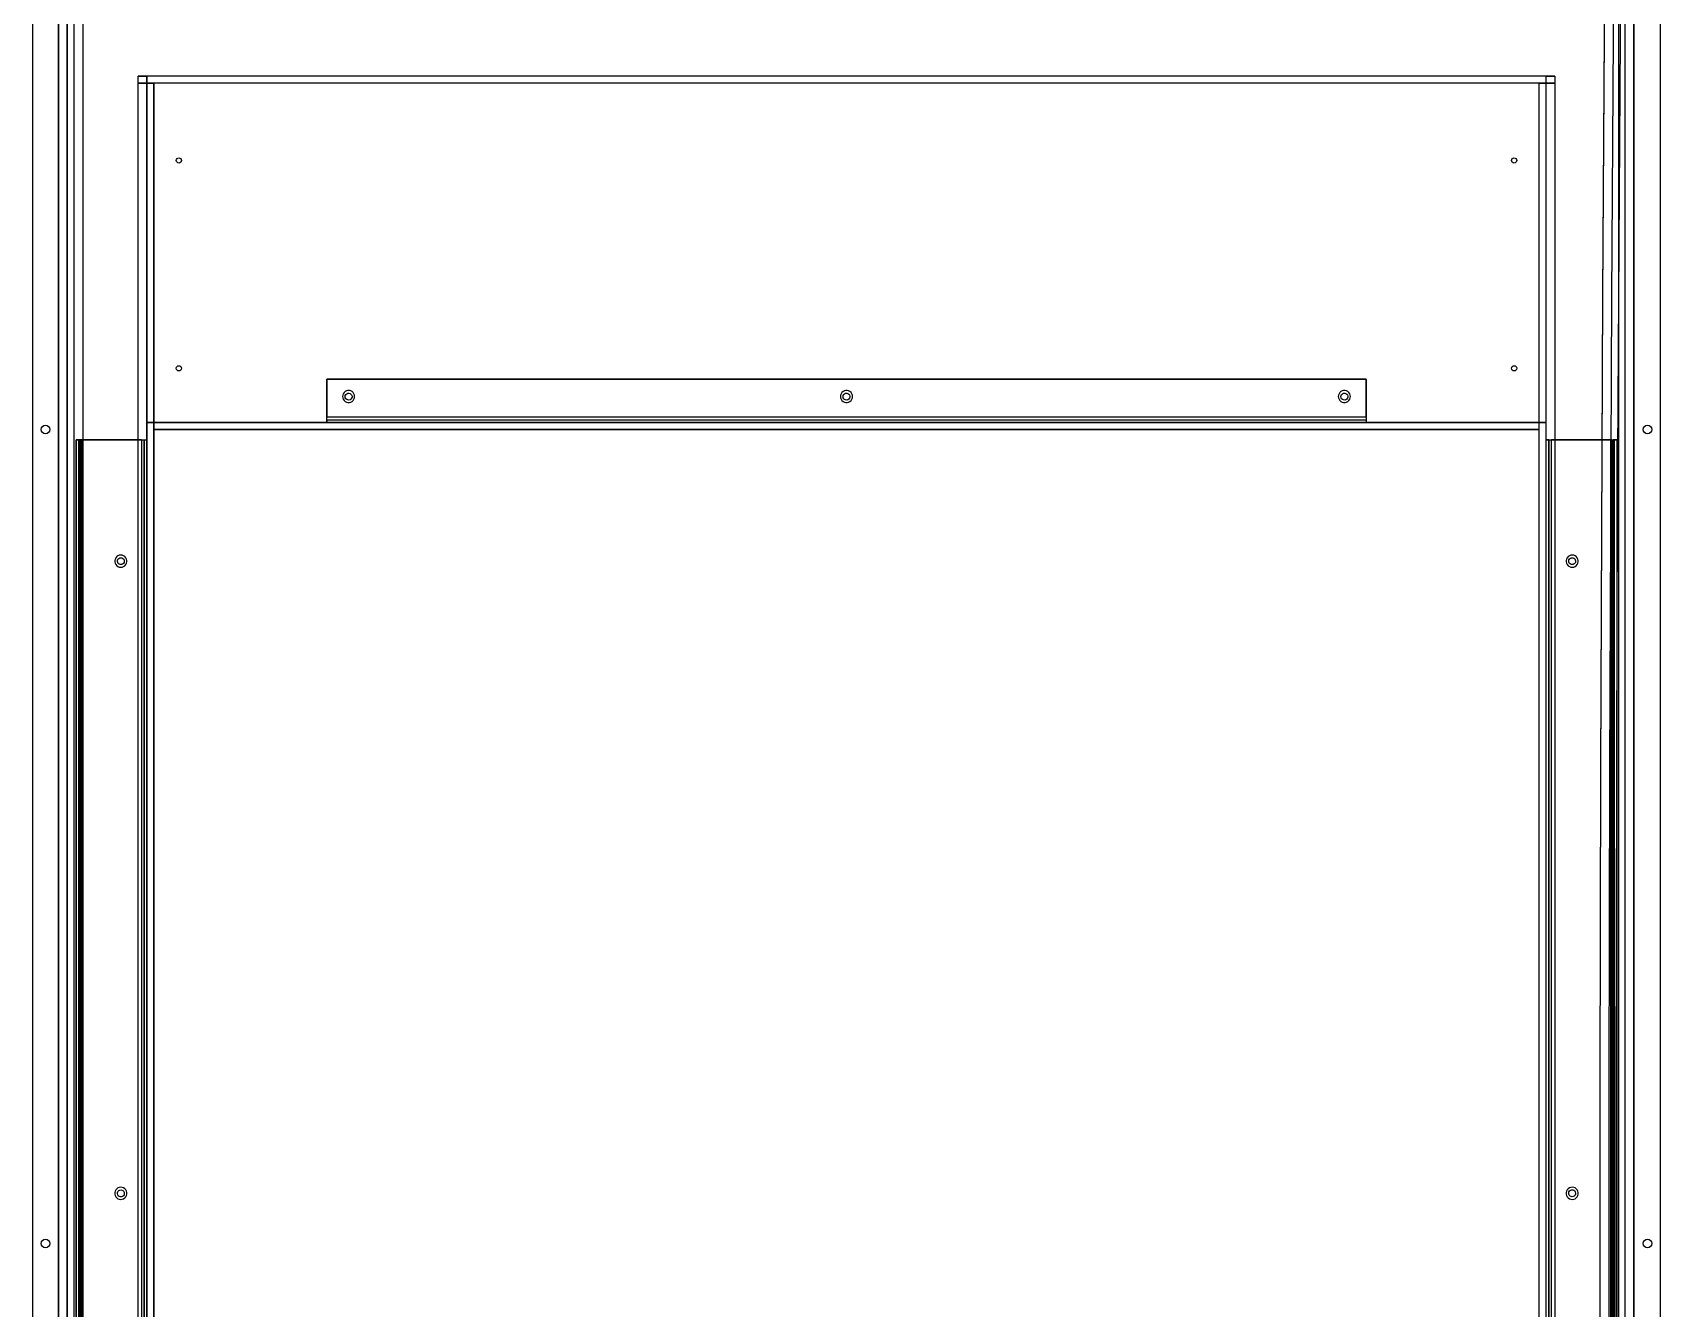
# Model space of a CAD drawing. Extents: x -36.1 to 57, y 1.4 to 46.9.
# Drawn here: x 29.936 to 30.876, y 4.767 to 5.504 of the extents above; entities that cross this region are included whole.
import ezdxf

# ---------------------------------------------------------------- set-up
doc = ezdxf.new("R2010")
doc.units = 0
doc.header["$LTSCALE"] = 0.02
doc.layers.add('CARENAGEM', color=1, linetype='CONTINUOUS')

msp = doc.modelspace()

# ---------------------------------------------------------------- linework, layer by layer
at = {"layer": 'CARENAGEM', "linetype": 'Continuous'}
for p, q in [((29.93635, 5.81477), (29.93635, 3.79477)), ((29.93635, 5.81477), (29.93635, 3.79477)), ((30.87635, 3.79477), (30.87635, 5.81477)), ((30.87635, 3.79477), (30.87635, 5.81477)), ((29.95135, 5.79577), (29.95135, 3.81377)), ((29.95135, 3.81377), (29.95135, 5.79577)), ((29.95635, 5.79577), (29.95635, 3.81377)), ((29.95635, 3.81377), (29.95635, 5.79577)), ((29.96035, 3.81377), (29.96035, 5.79577)), ((29.96035, 3.81377), (29.96035, 5.79577)), ((29.96535, 5.7984), (29.96535, 3.81114)), ((29.96535, 5.79723), (29.96535, 3.81231)), ((30.85205, 5.79577), (30.85205, 3.81377)), ((30.85605, 3.81377), (30.85605, 5.79577)), ((30.86104, 3.81377), (30.86104, 5.79577)), ((30.86104, 5.79577), (30.86104, 3.81377)), ((29.99735, 4.38315), (29.99735, 5.47877)), ((29.99735, 5.47877), (30.00235, 5.47877)), ((30.81535, 5.47877), (29.99735, 5.47877)), ((29.99735, 4.38265), (29.99735, 5.47477)), ((29.99735, 5.47477), (30.00635, 5.47477)), ((30.81535, 5.47477), (29.99735, 5.47477)), ((30.00235, 5.47877), (30.00235, 4.38873)), ((30.00235, 5.27877), (30.00235, 5.47877)), ((30.00235, 5.47877), (30.00235, 5.47877)), ((30.81035, 5.47877), (30.00235, 5.47877)), ((30.00635, 5.47477), (30.00635, 4.3927)), ((30.00635, 5.47477), (30.00635, 5.47477)), ((30.80635, 5.47477), (30.00635, 5.47477)), ((30.00635, 5.27477), (30.00635, 5.47477)), ((30.80635, 4.3927), (30.80635, 5.47477)), ((30.80635, 5.47477), (30.80635, 5.47477)), ((30.80635, 5.47477), (30.81535, 5.47477)), ((30.80635, 5.27477), (30.80635, 5.47477)), ((30.81035, 5.27877), (30.81035, 5.47877)), ((30.81035, 4.38873), (30.81035, 5.47877)), ((30.81035, 5.47877), (30.81035, 5.47877)), ((30.81035, 5.47877), (30.81535, 5.47877)), ((30.81535, 5.47877), (30.81535, 4.38315)), ((30.81535, 5.47477), (30.81535, 4.38265)), ((30.10635, 5.28188), (30.10635, 5.30376)), ((30.10635, 5.3037), (30.10635, 5.30376)), ((30.70635, 5.30376), (30.10635, 5.30376)), ((30.10635, 5.3037), (30.10635, 5.28182)), ((30.70635, 5.3037), (30.10635, 5.3037)), ((30.70635, 5.28188), (30.70635, 5.30376)), ((30.70635, 5.3037), (30.70635, 5.30376)), ((30.70635, 5.3037), (30.70635, 5.28182)), ((30.00235, 4.38877), (30.00235, 5.27877)), ((30.00235, 5.27877), (30.00235, 5.27877)), ((30.00235, 5.27877), (30.81035, 5.27877)), ((30.81035, 5.27877), (30.00235, 5.27877)), ((30.00635, 4.39277), (30.00635, 5.27477)), ((30.00635, 5.27477), (30.00635, 5.27477)), ((30.00635, 5.27477), (30.80635, 5.27477)), ((30.80635, 5.27477), (30.00635, 5.27477)), ((30.10635, 5.28182), (30.10635, 5.28188)), ((30.10635, 5.27877), (30.10635, 5.28188)), ((30.70635, 5.28188), (30.10635, 5.28188)), ((30.10635, 5.28027), (30.10635, 5.28182)), ((30.70635, 5.28182), (30.10635, 5.28182)), ((30.10635, 5.28027), (30.10635, 5.27877)), ((30.10635, 5.28027), (30.10635, 5.28027)), ((30.10635, 5.28027), (30.10635, 5.27877)), ((30.70635, 5.28027), (30.10635, 5.28027)), ((30.70635, 5.28027), (30.10635, 5.28027)), ((30.10635, 5.27877), (30.10635, 5.27877)), ((30.70635, 5.27877), (30.10635, 5.27877)), ((30.70635, 5.27877), (30.10635, 5.27877)), ((30.70635, 5.28182), (30.70635, 5.28188)), ((30.70635, 5.28188), (30.70635, 5.27877)), ((30.70635, 5.28182), (30.70635, 5.28027)), ((30.70635, 5.28027), (30.70635, 5.27877)), ((30.70635, 5.28027), (30.70635, 5.28027)), ((30.70635, 5.28027), (30.70635, 5.27877)), ((30.70635, 5.27877), (30.70635, 5.27877)), ((30.80635, 4.39277), (30.80635, 5.27477)), ((30.80635, 5.27477), (30.80635, 5.27477)), ((30.81035, 4.38877), (30.81035, 5.27877)), ((30.81035, 5.27877), (30.81035, 5.27877)), ((29.96143, 5.26877), (29.96143, 4.39877)), ((29.96144, 5.26877), (29.96144, 4.39877)), ((29.96144, 5.26877), (29.96367, 5.26877)), ((29.96294, 5.26877), (29.96144, 5.26877)), ((29.96144, 5.26877), (29.96433, 5.26877)), ((29.96293, 5.26877), (29.96293, 4.39877)), ((29.96294, 5.26877), (29.96294, 4.39877)), ((29.96516, 5.26877), (29.96294, 5.26877)), ((29.96294, 5.26877), (29.96438, 5.26877)), ((29.96367, 5.26877), (29.96367, 4.39877)), ((29.96516, 5.26877), (29.96367, 5.26877)), ((29.96433, 5.26877), (29.96433, 4.39877)), ((29.99925, 5.26877), (29.96433, 5.26877)), ((29.96438, 5.26877), (29.96433, 5.26877)), ((29.96438, 5.26877), (29.96438, 4.39877)), ((29.96438, 5.26877), (29.9993, 5.26877)), ((29.96516, 4.39877), (29.96516, 5.26877)), ((29.99925, 5.26877), (29.99925, 4.39877)), ((29.9993, 5.26877), (29.99925, 5.26877)), ((29.99925, 5.26877), (30.00235, 5.26877)), ((29.9993, 5.26877), (29.9993, 4.39877)), ((29.9993, 5.26877), (30.00085, 5.26877)), ((30.00085, 4.39877), (30.00085, 5.26877)), ((30.00085, 5.26877), (30.00085, 4.39877)), ((30.00085, 5.26877), (30.00235, 5.26877)), ((30.00085, 5.26877), (30.00235, 5.26877)), ((30.00085, 5.26877), (30.00085, 5.26877)), ((30.00235, 5.26877), (30.00235, 4.39877)), ((30.00235, 5.26877), (30.00235, 4.39877)), ((30.00235, 5.26877), (30.00235, 5.26877)), ((30.81035, 4.39877), (30.81035, 5.26877)), ((30.81035, 4.39877), (30.81035, 5.26877)), ((30.81185, 5.26877), (30.81035, 5.26877)), ((30.81185, 5.26877), (30.81035, 5.26877)), ((30.81035, 5.26877), (30.81035, 5.26877)), ((30.81035, 5.26877), (30.81346, 5.26877)), ((30.81185, 5.26877), (30.81185, 4.39877)), ((30.81185, 4.39877), (30.81185, 5.26877)), ((30.81185, 5.26877), (30.81185, 5.26877)), ((30.81185, 5.26877), (30.81341, 5.26877)), ((30.81341, 4.39877), (30.81341, 5.26877)), ((30.84833, 5.26877), (30.81341, 5.26877)), ((30.81341, 5.26877), (30.81346, 5.26877)), ((30.81346, 4.39877), (30.81346, 5.26877)), ((30.81346, 5.26877), (30.84838, 5.26877)), ((30.84755, 5.26877), (30.84755, 4.39877)), ((30.84755, 5.26877), (30.84904, 5.26877)), ((30.84755, 5.26877), (30.84977, 5.26877)), ((30.84833, 4.39877), (30.84833, 5.26877)), ((30.84833, 5.26877), (30.84838, 5.26877)), ((30.84833, 5.26877), (30.84977, 5.26877)), ((30.84838, 4.39877), (30.84838, 5.26877)), ((30.84838, 5.26877), (30.85127, 5.26877)), ((30.84904, 4.39877), (30.84904, 5.26877)), ((30.85127, 5.26877), (30.84904, 5.26877)), ((30.84977, 4.39877), (30.84977, 5.26877)), ((30.84977, 5.26877), (30.85127, 5.26877)), ((30.84978, 4.39877), (30.84978, 5.26877)), ((30.85127, 4.39877), (30.85127, 5.26877)), ((30.85128, 4.39877), (30.85128, 5.26877))]:
    msp.add_line(p, q, dxfattribs=at)
at = {"layer": 'CARENAGEM', "linetype": 'Continuous', "flags": 128}
for points in [[(30.84674, 3.81114), (30.84585, 3.89917), (30.84504, 3.98784), (30.84432, 4.07712), (30.84368, 4.16691), (30.84312, 4.25718), (30.84265, 4.34783), (30.84227, 4.43882), (30.84197, 4.53008), (30.84175, 4.62153), (30.84162, 4.71312), (30.84158, 4.80477), (30.84162, 4.89642), (30.84175, 4.98801), (30.84197, 5.07946), (30.84227, 5.17072), (30.84265, 5.26171), (30.84312, 5.35237), (30.84368, 5.44263), (30.84432, 5.53243), (30.84504, 5.6217), (30.84585, 5.71038), (30.84674, 5.7984)], [(30.84674, 3.81231), (30.84585, 3.90023), (30.84504, 3.9888), (30.84432, 4.07797), (30.84368, 4.16766), (30.84312, 4.25782), (30.84265, 4.34837), (30.84227, 4.43925), (30.84197, 4.5304), (30.84175, 4.62175), (30.84162, 4.71323), (30.84158, 4.80477), (30.84162, 4.89632), (30.84175, 4.98779), (30.84197, 5.07914), (30.84227, 5.17029), (30.84265, 5.26117), (30.84312, 5.35172), (30.84368, 5.44188), (30.84432, 5.53157), (30.84504, 5.62074), (30.84585, 5.70931), (30.84674, 5.79723)], [(30.85174, 5.79577), (30.85085, 5.70798), (30.85004, 5.61954), (30.84932, 5.5305), (30.84868, 5.44094), (30.84812, 5.35092), (30.84765, 5.2605), (30.84726, 5.16975), (30.84696, 5.07874), (30.84675, 4.98753), (30.84662, 4.89618), (30.84658, 4.80477), (30.84662, 4.71336), (30.84675, 4.62202), (30.84696, 4.5308), (30.84726, 4.43979), (30.84765, 4.34904), (30.84812, 4.25862), (30.84868, 4.1686), (30.84932, 4.07904), (30.85004, 3.99), (30.85085, 3.90156), (30.85174, 3.81377)], [(30.85574, 5.79577), (30.85485, 5.70798), (30.85404, 5.61954), (30.85332, 5.5305), (30.85267, 5.44094), (30.85212, 5.35092), (30.85165, 5.2605), (30.85126, 5.16975), (30.85096, 5.07874), (30.85075, 4.98753), (30.85062, 4.89618), (30.85057, 4.80477), (30.85062, 4.71336), (30.85075, 4.62202), (30.85096, 4.5308), (30.85126, 4.43979), (30.85165, 4.34904), (30.85212, 4.25862), (30.85267, 4.1686), (30.85332, 4.07904), (30.85404, 3.99), (30.85485, 3.90156), (30.85574, 3.81377)], [(30.12235, 5.29384), (30.12225, 5.29468), (30.12195, 5.29547), (30.12147, 5.29616), (30.12084, 5.29672), (30.1201, 5.29711), (30.11928, 5.29731), (30.11843, 5.29731), (30.11761, 5.29711), (30.11687, 5.29672), (30.11623, 5.29616), (30.11576, 5.29547), (30.11546, 5.29468), (30.11535, 5.29384), (30.11546, 5.293), (30.11576, 5.29221), (30.11623, 5.29152), (30.11687, 5.29096), (30.11761, 5.29057), (30.11843, 5.29037), (30.11928, 5.29037), (30.1201, 5.29057), (30.12084, 5.29096), (30.12147, 5.29152), (30.12195, 5.29221), (30.12225, 5.293), (30.12235, 5.29384)], [(30.11685, 5.29379), (30.11696, 5.29444), (30.11728, 5.29502), (30.11776, 5.29546), (30.11836, 5.29573), (30.11902, 5.29578), (30.11966, 5.29562), (30.12021, 5.29526), (30.12061, 5.29474), (30.12083, 5.29412), (30.12083, 5.29346), (30.12061, 5.29284), (30.12021, 5.29232), (30.11966, 5.29196), (30.11902, 5.2918), (30.11836, 5.29185), (30.11776, 5.29211), (30.11728, 5.29256), (30.11696, 5.29314), (30.11685, 5.29379)], [(30.40985, 5.29384), (30.40975, 5.29468), (30.40945, 5.29547), (30.40897, 5.29616), (30.40834, 5.29672), (30.4076, 5.29711), (30.40678, 5.29731), (30.40593, 5.29731), (30.40511, 5.29711), (30.40437, 5.29672), (30.40373, 5.29616), (30.40326, 5.29547), (30.40296, 5.29468), (30.40285, 5.29384), (30.40296, 5.293), (30.40326, 5.29221), (30.40373, 5.29152), (30.40437, 5.29096), (30.40511, 5.29057), (30.40593, 5.29037), (30.40678, 5.29037), (30.4076, 5.29057), (30.40834, 5.29096), (30.40897, 5.29152), (30.40945, 5.29221), (30.40975, 5.293), (30.40985, 5.29384)], [(30.40435, 5.29379), (30.40446, 5.29444), (30.40478, 5.29502), (30.40526, 5.29546), (30.40586, 5.29573), (30.40652, 5.29578), (30.40716, 5.29562), (30.40771, 5.29526), (30.40811, 5.29474), (30.40833, 5.29412), (30.40833, 5.29346), (30.40811, 5.29284), (30.40771, 5.29232), (30.40716, 5.29196), (30.40652, 5.2918), (30.40586, 5.29185), (30.40526, 5.29211), (30.40478, 5.29256), (30.40446, 5.29314), (30.40435, 5.29379)], [(30.69735, 5.29384), (30.69725, 5.29468), (30.69695, 5.29547), (30.69647, 5.29616), (30.69584, 5.29672), (30.6951, 5.29711), (30.69428, 5.29731), (30.69343, 5.29731), (30.69261, 5.29711), (30.69187, 5.29672), (30.69123, 5.29616), (30.69076, 5.29547), (30.69046, 5.29468), (30.69035, 5.29384), (30.69046, 5.293), (30.69076, 5.29221), (30.69123, 5.29152), (30.69187, 5.29096), (30.69261, 5.29057), (30.69343, 5.29037), (30.69428, 5.29037), (30.6951, 5.29057), (30.69584, 5.29096), (30.69647, 5.29152), (30.69695, 5.29221), (30.69725, 5.293), (30.69735, 5.29384)], [(30.69185, 5.29379), (30.69196, 5.29444), (30.69228, 5.29502), (30.69276, 5.29546), (30.69336, 5.29573), (30.69402, 5.29578), (30.69466, 5.29562), (30.69521, 5.29526), (30.69561, 5.29474), (30.69583, 5.29412), (30.69583, 5.29346), (30.69561, 5.29284), (30.69521, 5.29232), (30.69466, 5.29196), (30.69402, 5.2918), (30.69336, 5.29185), (30.69276, 5.29211), (30.69228, 5.29256), (30.69196, 5.29314), (30.69185, 5.29379)], [(29.98729, 5.19527), (29.98812, 5.19537), (29.98891, 5.19567), (29.9896, 5.19615), (29.99016, 5.19678), (29.99056, 5.19753), (29.99076, 5.19835), (29.99076, 5.19919), (29.99056, 5.20001), (29.99016, 5.20076), (29.9896, 5.20139), (29.98891, 5.20187), (29.98812, 5.20217), (29.98729, 5.20227), (29.98645, 5.20217), (29.98566, 5.20187), (29.98497, 5.20139), (29.98441, 5.20076), (29.98401, 5.20001), (29.98381, 5.19919), (29.98381, 5.19835), (29.98401, 5.19753), (29.98441, 5.19678), (29.98497, 5.19615), (29.98566, 5.19567), (29.98645, 5.19537), (29.98729, 5.19527)], [(29.98734, 5.20077), (29.98799, 5.20066), (29.98857, 5.20035), (29.98901, 5.19986), (29.98928, 5.19926), (29.98933, 5.19861), (29.98917, 5.19797), (29.98881, 5.19742), (29.98829, 5.19701), (29.98767, 5.1968), (29.98701, 5.1968), (29.98639, 5.19701), (29.98587, 5.19742), (29.98551, 5.19797), (29.98535, 5.19861), (29.9854, 5.19926), (29.98566, 5.19986), (29.98611, 5.20035), (29.98669, 5.20066), (29.98734, 5.20077)], [(30.82542, 5.20227), (30.82459, 5.20217), (30.8238, 5.20187), (30.8231, 5.20139), (30.82255, 5.20076), (30.82215, 5.20001), (30.82195, 5.19919), (30.82195, 5.19835), (30.82215, 5.19753), (30.82255, 5.19678), (30.8231, 5.19615), (30.8238, 5.19567), (30.82459, 5.19537), (30.82542, 5.19527), (30.82626, 5.19537), (30.82705, 5.19567), (30.82774, 5.19615), (30.8283, 5.19678), (30.82869, 5.19753), (30.8289, 5.19835), (30.8289, 5.19919), (30.82869, 5.20001), (30.8283, 5.20076), (30.82774, 5.20139), (30.82705, 5.20187), (30.82626, 5.20217), (30.82542, 5.20227)], [(30.82537, 5.19677), (30.82472, 5.19688), (30.82414, 5.19719), (30.8237, 5.19768), (30.82343, 5.19828), (30.82338, 5.19894), (30.82354, 5.19957), (30.8239, 5.20013), (30.82442, 5.20053), (30.82504, 5.20074), (30.8257, 5.20074), (30.82632, 5.20053), (30.82684, 5.20013), (30.8272, 5.19957), (30.82736, 5.19894), (30.82731, 5.19828), (30.82704, 5.19768), (30.8266, 5.19719), (30.82602, 5.19688), (30.82537, 5.19677)], [(29.98729, 4.83027), (29.98812, 4.83037), (29.98891, 4.83067), (29.9896, 4.83115), (29.99016, 4.83178), (29.99056, 4.83253), (29.99076, 4.83335), (29.99076, 4.83419), (29.99056, 4.83501), (29.99016, 4.83576), (29.9896, 4.83639), (29.98891, 4.83687), (29.98812, 4.83717), (29.98729, 4.83727), (29.98645, 4.83717), (29.98566, 4.83687), (29.98497, 4.83639), (29.98441, 4.83576), (29.98401, 4.83501), (29.98381, 4.83419), (29.98381, 4.83335), (29.98401, 4.83253), (29.98441, 4.83178), (29.98497, 4.83115), (29.98566, 4.83067), (29.98645, 4.83037), (29.98729, 4.83027)], [(29.98734, 4.83577), (29.98799, 4.83566), (29.98857, 4.83535), (29.98901, 4.83486), (29.98928, 4.83426), (29.98933, 4.83361), (29.98917, 4.83297), (29.98881, 4.83242), (29.98829, 4.83201), (29.98767, 4.8318), (29.98701, 4.8318), (29.98639, 4.83201), (29.98587, 4.83242), (29.98551, 4.83297), (29.98535, 4.83361), (29.9854, 4.83426), (29.98566, 4.83486), (29.98611, 4.83535), (29.98669, 4.83566), (29.98734, 4.83577)], [(30.82542, 4.83727), (30.82459, 4.83717), (30.8238, 4.83687), (30.8231, 4.83639), (30.82255, 4.83576), (30.82215, 4.83501), (30.82195, 4.83419), (30.82195, 4.83335), (30.82215, 4.83253), (30.82255, 4.83178), (30.8231, 4.83115), (30.8238, 4.83067), (30.82459, 4.83037), (30.82542, 4.83027), (30.82626, 4.83037), (30.82705, 4.83067), (30.82774, 4.83115), (30.8283, 4.83178), (30.82869, 4.83253), (30.8289, 4.83335), (30.8289, 4.83419), (30.82869, 4.83501), (30.8283, 4.83576), (30.82774, 4.83639), (30.82705, 4.83687), (30.82626, 4.83717), (30.82542, 4.83727)], [(30.82537, 4.83177), (30.82472, 4.83188), (30.82414, 4.83219), (30.8237, 4.83268), (30.82343, 4.83328), (30.82338, 4.83394), (30.82354, 4.83457), (30.8239, 4.83513), (30.82442, 4.83553), (30.82504, 4.83574), (30.8257, 4.83574), (30.82632, 4.83553), (30.82684, 4.83513), (30.8272, 4.83457), (30.82736, 4.83394), (30.82731, 4.83328), (30.82704, 4.83268), (30.8266, 4.83219), (30.82602, 4.83188), (30.82537, 4.83177)]]:
    msp.add_lwpolyline(points, dxfattribs=at)
at = {"layer": 'CARENAGEM', "linetype": 'Continuous'}
for centre, radius in [((30.02085, 5.43011), 0.0015), ((30.02085, 5.43011), 0.0015), ((30.79185, 5.43011), 0.0015), ((30.79185, 5.43011), 0.0015), ((30.02085, 5.31011), 0.0015), ((30.02085, 5.31011), 0.0015), ((30.79185, 5.31011), 0.0015), ((30.79185, 5.31011), 0.0015), ((29.94385, 5.27477), 0.0025), ((29.94385, 5.27477), 0.0025), ((30.86885, 5.27477), 0.0025), ((30.86885, 5.27477), 0.0025), ((29.94385, 4.80477), 0.0025), ((29.94385, 4.80477), 0.0025), ((30.86885, 4.80477), 0.0025), ((30.86885, 4.80477), 0.0025)]:
    msp.add_circle(centre, radius, dxfattribs=at)

doc.saveas('drawing.dxf')
